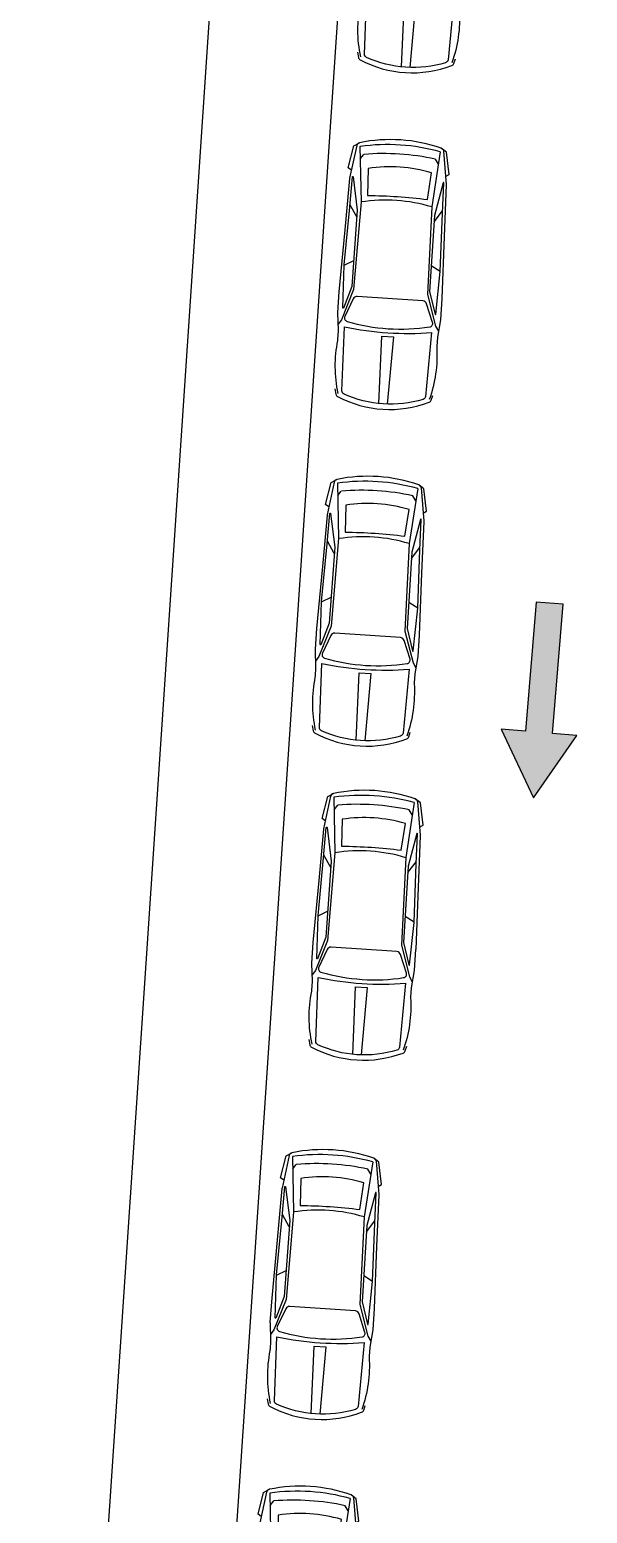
# Model space of a CAD drawing. Extents: x -30 to 1202, y 231 to 898.
# Drawn here: x 411.29 to 419.56, y 297.45 to 319.43 of the extents above; entities that cross this region are included whole.
import ezdxf

# ---------------------------------------------------------------- set-up
doc = ezdxf.new("R2010")
doc.units = 0
doc.header["$LTSCALE"] = 0.04
doc.layers.get('0').update_dxf_attribs({"linetype": 'CONTINUOUS'})
doc.layers.add('PISOS', color=1, linetype='CONTINUOUS')

# ---------------------------------------------------------------- blocks, each defined once
blk = doc.blocks.new('fl')
at = {"layer": 'PISOS'}
blk.add_hatch(color=9, dxfattribs=at).paths.add_polyline_path([(0, 0), (-0.563, -0.975), (-0.201, -0.975), (-0.201, -2.894), (0.201, -2.894), (0.201, -0.975), (0.563, -0.975)])
blk.add_lwpolyline([(-0.201, -0.975), (-0.201, -2.894), (0.201, -2.894), (0.201, -0.975), (0.563, -0.975), (0, 0), (-0.563, -0.975)], close=True, dxfattribs=at)
blk = doc.blocks.new('Aupln001')
for p, q in [((-2.821, 0.58), (-2.994, 0.694)), ((-2.093, 0.72), (-2.17, 0.582)), ((-3.678, 0.587), (-3.751, 0.537)), ((-3.678, -0.575), (-3.75, -0.526)), ((-2.821, -0.568), (-2.994, -0.682)), ((-2.093, -0.708), (-2.17, -0.571))]:
    blk.add_line(p, q)
for points in [[(-3.506, 0.706), (-3.537, 0.756), (-3.865, 0.694), (-3.918, 0.613, -0.296775), (-3.875, 0.651), (-3.386, 0.724, -0.031441), (-3.379, 0.725), (-2.615, 0.743, 0.001455), (-2.615, 0.743), (-1.694, 0.77, -0.007326), (-1.692, 0.77), (-1.386, 0.77, -0.025363), (-1.38, 0.77), (-1.12, 0.743, 0.024637), (-1.115, 0.743), (-0.986, 0.743, 0.032795), (-0.973, 0.743, -0.100755), (-0.189, 0.686)], [(-0.253, -0.723), (-0.177, -0.703, 0.226888), (-0.143, -0.674, 0.214205), (-0.149, 0.687, 0.224603), (-0.183, 0.716), (-0.253, 0.734)], [(-3.506, -0.695), (-3.537, -0.745), (-3.865, -0.683), (-3.918, -0.602, 0.296775), (-3.875, -0.64), (-3.386, -0.713, 0.031441), (-3.379, -0.714), (-2.615, -0.732, -0.001455), (-2.615, -0.732), (-1.694, -0.759, 0.007326), (-1.692, -0.759), (-1.386, -0.759, 0.025363), (-1.38, -0.758), (-1.12, -0.732, -0.024637), (-1.115, -0.732), (-0.986, -0.731, -0.032795), (-0.973, -0.732, 0.100755), (-0.189, -0.675)]]:
    blk.add_lwpolyline(points, format="xyb")
for points in [[(-3.862, 0.603), (-3.043, 0.531), (-1.74, 0.554), (-1.283, 0.705), (-1.209, 0.752)], [(-0.079, -0.058), (-1.081, -0.081), (-1.081, 0.092), (-0.079, 0.069)], [(-3.862, -0.592), (-3.043, -0.52), (-1.74, -0.543), (-1.283, -0.693), (-1.209, -0.741)]]:
    blk.add_lwpolyline(points)
for points in [[(-2.957, 0.695, -0.001613), (-2.958, 0.695), (-3.408, 0.684, 0.898845), (-3.409, 0.674), (-2.916, 0.579), (-1.785, 0.584), (-1.458, 0.686, 0.843434), (-1.459, 0.696), (-2.092, 0.72, 0.016499), (-2.095, 0.72)], [(-1.264, 0.62, 0.460891), (-1.334, 0.657), (-1.603, 0.551, 0.30819), (-1.642, 0.494), (-1.642, -0.482, 0.30819), (-1.603, -0.54), (-1.334, -0.646, 0.460891), (-1.264, -0.609, 0.109577)], [(-3.545, -0.447), (-3.146, -0.429, -0.030108), (-3.146, 0.459), (-3.545, 0.494, 0.109099)], [(-0.233, -0.616), (-1.183, -0.643, 0.072437), (-1.183, 0.654), (-0.233, 0.627, -0.304109), (-0.186, 0.593, -0.182739), (-0.186, -0.582, -0.304109)], [(-2.957, -0.683, 0.001613), (-2.958, -0.683), (-3.408, -0.673, -0.898845), (-3.409, -0.663), (-2.916, -0.568), (-1.785, -0.573), (-1.458, -0.675, -0.843434), (-1.459, -0.685), (-2.092, -0.708, -0.016499), (-2.095, -0.708)]]:
    blk.add_lwpolyline(points, format="xyb", close=True)
for centre, radius, start, end in [((-1.703, 0.006), 2.297, 164.6672, 195.3328), ((-1.004, 0.006), 2.92, 168.1984, 191.8016), ((-0.075, 0.009), 3.714, 171.8338, 188.2809), ((-0.749, -0.001), 2.352, 166.9232, 192.7419)]:
    blk.add_arc(centre, radius, start, end)

msp = doc.modelspace()

# ---------------------------------------------------------------- linework, layer by layer
at = {"layer": 'PISOS'}
for p, q in [((416.193, 353.061), (411.292, 279.911)), ((418.01, 351.76), (413.337, 282.01))]:
    msp.add_line(p, q, dxfattribs=at)

# ---------------------------------------------------------------- block references
for name, p, rotation in [('Aupln001', (416.858, 318.797), 266.1665548336612), ('Aupln001', (416.523, 313.808), 266.1665548336612), ('Aupln001', (416.189, 308.819), 266.1665548336612), ('fl', (418.764, 308.05), 175.2537221681575), ('Aupln001', (416.136, 304.165), 266.1665548336612), ('Aupln001', (415.521, 298.841), 266.1665548336612), ('Aupln001', (415.186, 293.853), 266.1665548336612)]:
    msp.add_blockref(name, p, dxfattribs=dict(at, rotation=rotation))

doc.saveas('drawing.dxf')
